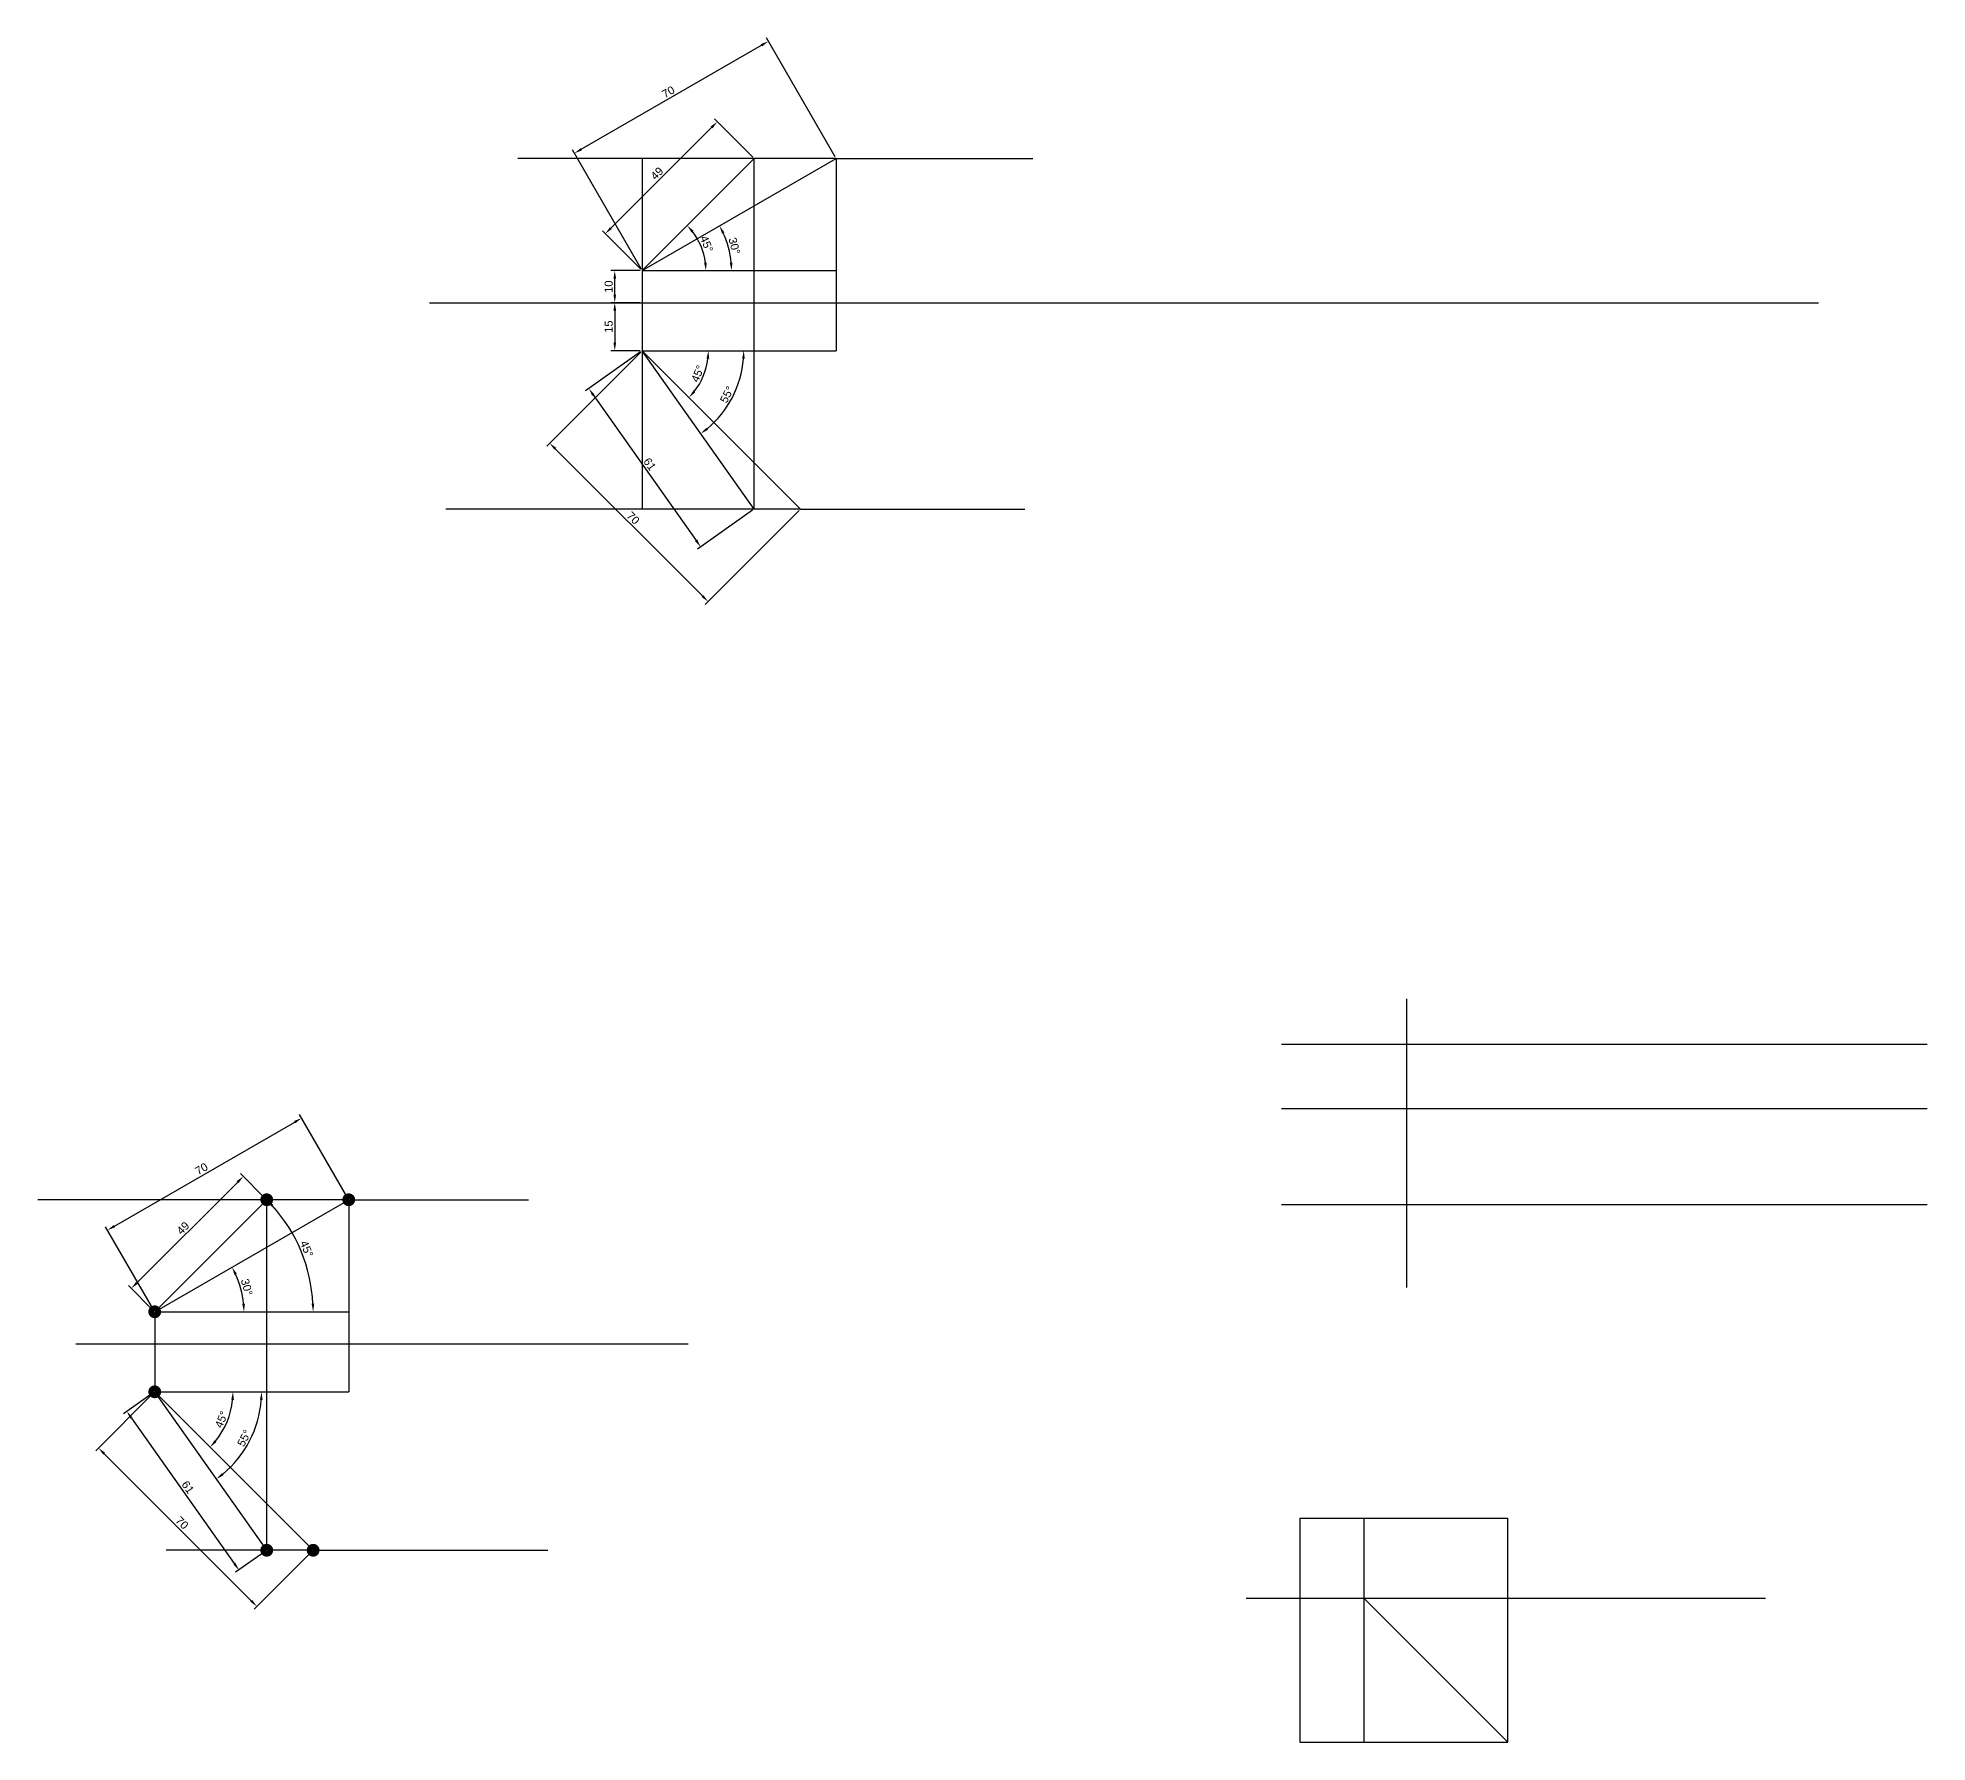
# Model space of a CAD drawing. Header units: millimetres. Extents: x 0 to 2671, y -1 to 896.
# Drawn here: x 1528 to 2118, y 364 to 896 of the extents above; entities that cross this region are included whole.
import ezdxf

# ---------------------------------------------------------------- set-up
doc = ezdxf.new("R2010")
doc.units = ezdxf.units.MM
doc.styles.get("Standard").update_dxf_attribs({"font": 'arial.ttf'})
doc.dimstyles.new('ISO-25', dxfattribs={"dimtxt": 2.5, "dimasz": 2.5, "dimexe": 1.25, "dimexo": 0.625, "dimtad": 1, "dimdec": 0, "dimtxsty": 'Standard', "dimcen": 2.5, "dimadec": 0, "dimazin": 0, "dimtfac": 1, "dimtdec": 0, "dimtmove": 0, "dimatfit": 3, "dimfxl": 1, "dimarcsym": 0})

# ---------------------------------------------------------------- blocks, each defined once
blk = doc.blocks.new('*D102')
at = {"color": 0, "lineweight": -2, "transparency": 16777216}
blk.add_arc((1564.59, 498.34), 27.88, 5.13917, 24.86083, dxfattribs=at)
at = {"color": 0, "transparency": 16777216}
for points in [[(1589.52, 509.87), (1590.26, 510.25), (1588.74, 512.28)], [(1592.78, 500.85), (1591.95, 500.82), (1592.47, 498.34)]]:
    blk.add_solid(points, dxfattribs=at)
at = {"layer": 'Defpoints', "color": 0, "transparency": 16777216}
for p in [(1625.21, 533.34), (1592.05, 503.18), (1564.59, 498.34), (1564.59, 498.34), (1625.21, 498.34)]:
    blk.add_point(p, dxfattribs=at)
at = {"color": 0, "transparency": 16777216, "insert": (1593.36, 506.05), "char_height": 2.5, "attachment_point": 5, "rotation": 285}
blk.add_mtext('30°', dxfattribs=at)
blk = doc.blocks.new('*D103')
at = {"color": 0, "lineweight": -2, "transparency": 16777216}
blk.add_arc((1564.59, 498.34), 49.5, 2.89418, 42.10582, dxfattribs=at)
at = {"color": 0, "transparency": 16777216}
for points in [[(1601.01, 531.24), (1601.62, 531.81), (1599.59, 533.34)], [(1614.44, 500.85), (1613.61, 500.83), (1614.09, 498.34)]]:
    blk.add_solid(points, dxfattribs=at)
at = {"layer": 'Defpoints', "color": 0, "transparency": 16777216}
for p in [(1599.59, 533.34), (1612.4, 511.15), (1564.59, 498.34), (1564.59, 498.34), (1625.21, 498.34)]:
    blk.add_point(p, dxfattribs=at)
at = {"color": 0, "transparency": 16777216, "insert": (1612.07, 518), "char_height": 2.5, "attachment_point": 5, "rotation": 292.5}
blk.add_mtext('45°', dxfattribs=at)
blk = doc.blocks.new('*D104')
at = {"color": 0, "lineweight": -2, "transparency": 16777216}
blk.add_arc((1564.59, 473.34), 24.46, 320.85881, 354.14119, dxfattribs=at)
at = {"color": 0, "transparency": 16777216}
for points in [[(1588.51, 470.86), (1589.34, 470.82), (1589.05, 473.34)], [(1583.87, 457.62), (1583.25, 458.18), (1581.89, 456.04)]]:
    blk.add_solid(points, dxfattribs=at)
at = {"layer": 'Defpoints', "color": 0, "transparency": 16777216}
for p in [(1564.59, 473.34), (1564.59, 473.34), (1625.21, 473.34), (1585.78, 461.11), (1614.09, 423.84)]:
    blk.add_point(p, dxfattribs=at)
at = {"color": 0, "transparency": 16777216, "insert": (1585.44, 464.7), "char_height": 2.5, "attachment_point": 5, "rotation": 67.5}
blk.add_mtext('45°', dxfattribs=at)
blk = doc.blocks.new('*D105')
at = {"color": 0, "lineweight": -2, "transparency": 16777216}
blk.add_arc((1564.59, 473.34), 33.38, 309.55683, 355.70756, dxfattribs=at)
at = {"color": 0, "transparency": 16777216}
for points in [[(1597.46, 470.85), (1598.29, 470.82), (1597.97, 473.34)], [(1586.1, 447.27), (1585.6, 447.93), (1583.86, 446.08)]]:
    blk.add_solid(points, dxfattribs=at)
at = {"layer": 'Defpoints', "color": 0, "transparency": 16777216}
for p in [(1564.59, 473.34), (1564.59, 473.34), (1625.21, 473.34), (1591.43, 453.49), (1599.59, 423.84)]:
    blk.add_point(p, dxfattribs=at)
at = {"color": 0, "transparency": 16777216, "insert": (1592.55, 458.87), "char_height": 2.5, "attachment_point": 5, "rotation": 62.63219}
blk.add_mtext('55°', dxfattribs=at)
blk = doc.blocks.new('*D106')
at = {"color": 0, "lineweight": -2, "transparency": 16777216}
for p, q in [((1559.06, 507.41), (1590.52, 538.87)), ((1599.15, 533.78), (1591.4, 541.53)), ((1564.15, 498.78), (1556.4, 506.53))]:
    blk.add_line(p, q, dxfattribs=at)
at = {"color": 0, "transparency": 16777216}
for points in [[(1590.23, 539.17), (1590.81, 538.58), (1592.29, 540.64)], [(1558.76, 507.7), (1559.35, 507.12), (1557.29, 505.64)]]:
    blk.add_solid(points, dxfattribs=at)
at = {"layer": 'Defpoints', "color": 0, "transparency": 16777216}
for p in [(1592.29, 540.64), (1599.59, 533.34), (1564.59, 498.34)]:
    blk.add_point(p, dxfattribs=at)
at = {"color": 0, "transparency": 16777216, "insert": (1573.44, 524.49), "char_height": 2.5, "attachment_point": 5, "rotation": 45}
blk.add_mtext('49', dxfattribs=at)
blk = doc.blocks.new('*D107')
at = {"color": 0, "lineweight": -2, "transparency": 16777216}
for p, q in [((1564.08, 472.98), (1554.87, 466.46)), ((1557.34, 465.14), (1589.45, 419.73)), ((1599.08, 423.48), (1589.87, 416.97))]:
    blk.add_line(p, q, dxfattribs=at)
at = {"color": 0, "transparency": 16777216}
for points in [[(1557.68, 465.39), (1557, 464.9), (1555.89, 467.19)], [(1589.79, 419.97), (1589.11, 419.49), (1590.89, 417.69)]]:
    blk.add_solid(points, dxfattribs=at)
at = {"layer": 'Defpoints', "color": 0, "transparency": 16777216}
for p in [(1564.59, 473.34), (1599.59, 423.84), (1590.89, 417.69)]:
    blk.add_point(p, dxfattribs=at)
at = {"color": 0, "transparency": 16777216, "insert": (1574.95, 443.54), "char_height": 2.5, "attachment_point": 5, "rotation": 305.26439}
blk.add_mtext('61', dxfattribs=at)
blk = doc.blocks.new('*D108')
at = {"color": 0, "lineweight": -2, "transparency": 16777216}
for p, q in [((1552.03, 525.1), (1608.32, 557.6)), ((1624.9, 533.88), (1609.86, 559.93)), ((1564.28, 498.88), (1549.24, 524.93))]:
    blk.add_line(p, q, dxfattribs=at)
at = {"color": 0, "transparency": 16777216}
for points in [[(1608.11, 557.96), (1608.53, 557.24), (1610.49, 558.85)], [(1551.82, 525.46), (1552.24, 524.74), (1549.86, 523.85)]]:
    blk.add_solid(points, dxfattribs=at)
at = {"layer": 'Defpoints', "color": 0, "transparency": 16777216}
for p in [(1610.49, 558.85), (1625.21, 533.34), (1564.59, 498.34)]:
    blk.add_point(p, dxfattribs=at)
at = {"color": 0, "transparency": 16777216, "insert": (1579.22, 542.99), "char_height": 2.5, "attachment_point": 5, "rotation": 30}
blk.add_mtext('70', dxfattribs=at)
blk = doc.blocks.new('*D109')
at = {"color": 0, "lineweight": -2, "transparency": 16777216}
for p, q in [((1564.15, 472.9), (1546.15, 454.9)), ((1548.8, 454.01), (1594.77, 408.05)), ((1613.65, 423.4), (1595.65, 405.4))]:
    blk.add_line(p, q, dxfattribs=at)
at = {"color": 0, "transparency": 16777216}
for points in [[(1549.1, 454.31), (1548.51, 453.72), (1547.04, 455.78)], [(1595.06, 408.34), (1594.47, 407.76), (1596.53, 406.28)]]:
    blk.add_solid(points, dxfattribs=at)
at = {"layer": 'Defpoints', "color": 0, "transparency": 16777216}
for p in [(1564.59, 473.34), (1614.09, 423.84), (1596.53, 406.28)]:
    blk.add_point(p, dxfattribs=at)
at = {"color": 0, "transparency": 16777216, "insert": (1573.13, 432.38), "char_height": 2.5, "attachment_point": 5, "rotation": 315}
blk.add_mtext('70', dxfattribs=at)
blk = doc.blocks.new('*D110')
at = {"color": 0, "lineweight": -2, "transparency": 16777216}
for p, q in [((1697.87, 861.53), (1754.16, 894.03)), ((1777.19, 859.15), (1755.7, 896.36)), ((1716.57, 824.15), (1695.08, 861.36))]:
    blk.add_line(p, q, dxfattribs=at)
at = {"color": 0, "transparency": 16777216}
for points in [[(1753.95, 894.39), (1754.37, 893.67), (1756.33, 895.28)], [(1697.66, 861.89), (1698.08, 861.17), (1695.71, 860.28)]]:
    blk.add_solid(points, dxfattribs=at)
at = {"layer": 'Defpoints', "color": 0, "transparency": 16777216}
for p in [(1756.33, 895.28), (1777.5, 858.61), (1716.88, 823.61)]:
    blk.add_point(p, dxfattribs=at)
at = {"color": 0, "transparency": 16777216, "insert": (1725.07, 879.43), "char_height": 2.5, "attachment_point": 5, "rotation": 30}
blk.add_mtext('70', dxfattribs=at)
blk = doc.blocks.new('*D111')
at = {"color": 0, "lineweight": -2, "transparency": 16777216}
for p, q in [((1707.12, 836.9), (1738.58, 868.37)), ((1751.44, 859.05), (1739.47, 871.02)), ((1716.44, 824.05), (1704.47, 836.02))]:
    blk.add_line(p, q, dxfattribs=at)
at = {"color": 0, "transparency": 16777216}
for points in [[(1738.29, 868.66), (1738.88, 868.07), (1740.35, 870.14)], [(1706.83, 837.2), (1707.42, 836.61), (1705.35, 835.14)]]:
    blk.add_solid(points, dxfattribs=at)
at = {"layer": 'Defpoints', "color": 0, "transparency": 16777216}
for p in [(1740.35, 870.14), (1751.88, 858.61), (1716.88, 823.61)]:
    blk.add_point(p, dxfattribs=at)
at = {"color": 0, "transparency": 16777216, "insert": (1721.51, 853.98), "char_height": 2.5, "attachment_point": 5, "rotation": 45}
blk.add_mtext('49', dxfattribs=at)
blk = doc.blocks.new('*D112')
at = {"color": 0, "lineweight": -2, "transparency": 16777216}
for p, q in [((1716.44, 798.17), (1687.1, 768.83)), ((1689.75, 767.95), (1735.71, 721.99)), ((1765.93, 748.67), (1736.6, 719.34))]:
    blk.add_line(p, q, dxfattribs=at)
at = {"color": 0, "transparency": 16777216}
for points in [[(1690.05, 768.24), (1689.46, 767.66), (1687.98, 769.72)], [(1736.01, 722.28), (1735.42, 721.69), (1737.48, 720.22)]]:
    blk.add_solid(points, dxfattribs=at)
at = {"layer": 'Defpoints', "color": 0, "transparency": 16777216}
for p in [(1716.88, 798.61), (1766.38, 749.11), (1737.48, 720.22)]:
    blk.add_point(p, dxfattribs=at)
at = {"color": 0, "transparency": 16777216, "insert": (1714.08, 746.31), "char_height": 2.5, "attachment_point": 5, "rotation": 315}
blk.add_mtext('70', dxfattribs=at)
blk = doc.blocks.new('*D113')
at = {"color": 0, "lineweight": -2, "transparency": 16777216}
for p, q in [((1716.37, 798.25), (1699.17, 786.09)), ((1701.63, 784.77), (1733.75, 739.35)), ((1751.37, 748.75), (1734.17, 736.59))]:
    blk.add_line(p, q, dxfattribs=at)
at = {"color": 0, "transparency": 16777216}
for points in [[(1701.97, 785.01), (1701.29, 784.53), (1700.19, 786.81)], [(1734.09, 739.6), (1733.4, 739.11), (1735.19, 737.31)]]:
    blk.add_solid(points, dxfattribs=at)
at = {"layer": 'Defpoints', "color": 0, "transparency": 16777216}
for p in [(1716.88, 798.61), (1751.88, 749.11), (1735.19, 737.31)]:
    blk.add_point(p, dxfattribs=at)
at = {"color": 0, "transparency": 16777216, "insert": (1719.24, 763.16), "char_height": 2.5, "attachment_point": 5, "rotation": 305.26439}
blk.add_mtext('61', dxfattribs=at)
blk = doc.blocks.new('*D114')
at = {"color": 0, "lineweight": -2, "transparency": 16777216}
for p, q in [((1716.25, 823.61), (1707.08, 823.61)), ((1708.33, 816.11), (1708.33, 821.11)), ((1716.25, 813.61), (1707.08, 813.61))]:
    blk.add_line(p, q, dxfattribs=at)
at = {"color": 0, "transparency": 16777216}
for points in [[(1707.91, 821.11), (1708.75, 821.11), (1708.33, 823.61)], [(1707.91, 816.11), (1708.75, 816.11), (1708.33, 813.61)]]:
    blk.add_solid(points, dxfattribs=at)
at = {"layer": 'Defpoints', "color": 0, "transparency": 16777216}
for p in [(1708.33, 823.61), (1716.88, 823.61), (1716.88, 813.61)]:
    blk.add_point(p, dxfattribs=at)
at = {"color": 0, "transparency": 16777216, "insert": (1706.43, 818.61), "char_height": 2.5, "attachment_point": 5, "rotation": 90}
blk.add_mtext('10', dxfattribs=at)
blk = doc.blocks.new('*D115')
at = {"color": 0, "lineweight": -2, "transparency": 16777216}
for p, q in [((1716.25, 813.61), (1707.08, 813.61)), ((1708.33, 811.11), (1708.33, 801.11)), ((1716.25, 798.61), (1707.08, 798.61))]:
    blk.add_line(p, q, dxfattribs=at)
at = {"color": 0, "transparency": 16777216}
for points in [[(1707.91, 811.11), (1708.75, 811.11), (1708.33, 813.61)], [(1707.91, 801.11), (1708.75, 801.11), (1708.33, 798.61)]]:
    blk.add_solid(points, dxfattribs=at)
at = {"layer": 'Defpoints', "color": 0, "transparency": 16777216}
for p in [(1716.88, 813.61), (1708.33, 798.61), (1716.88, 798.61)]:
    blk.add_point(p, dxfattribs=at)
at = {"color": 0, "transparency": 16777216, "insert": (1706.43, 806.11), "char_height": 2.5, "attachment_point": 5, "rotation": 90}
blk.add_mtext('15', dxfattribs=at)
blk = doc.blocks.new('*D116')
at = {"color": 0, "lineweight": -2, "transparency": 16777216}
blk.add_arc((1716.88, 823.61), 27.93, 5.1309, 24.8691, dxfattribs=at)
at = {"color": 0, "transparency": 16777216}
for points in [[(1741.84, 835.16), (1742.58, 835.55), (1741.06, 837.58)], [(1745.11, 826.13), (1744.28, 826.09), (1744.8, 823.61)]]:
    blk.add_solid(points, dxfattribs=at)
at = {"layer": 'Defpoints', "color": 0, "transparency": 16777216}
for p in [(1777.5, 858.61), (1744.38, 828.46), (1716.88, 823.61), (1716.88, 823.61), (1777.5, 823.61)]:
    blk.add_point(p, dxfattribs=at)
at = {"color": 0, "transparency": 16777216, "insert": (1745.69, 831.33), "char_height": 2.5, "attachment_point": 5, "rotation": 285}
blk.add_mtext('30°', dxfattribs=at)
blk = doc.blocks.new('*D117')
at = {"color": 0, "lineweight": -2, "transparency": 16777216}
blk.add_arc((1716.88, 823.61), 19.92, 7.19494, 37.80506, dxfattribs=at)
at = {"color": 0, "transparency": 16777216}
for points in [[(1732.31, 835.55), (1732.93, 836.1), (1730.96, 837.7)], [(1737.06, 826.13), (1736.23, 826.08), (1736.8, 823.61)]]:
    blk.add_solid(points, dxfattribs=at)
at = {"layer": 'Defpoints', "color": 0, "transparency": 16777216}
for p in [(1751.88, 858.61), (1736.12, 828.77), (1716.88, 823.61), (1716.88, 823.61), (1777.5, 823.61)]:
    blk.add_point(p, dxfattribs=at)
at = {"color": 0, "transparency": 16777216, "insert": (1737.03, 831.96), "char_height": 2.5, "attachment_point": 5, "rotation": 292.5}
blk.add_mtext('45°', dxfattribs=at)
blk = doc.blocks.new('*D118')
at = {"color": 0, "lineweight": -2, "transparency": 16777216}
blk.add_arc((1716.88, 798.61), 20.69, 321.92634, 353.07366, dxfattribs=at)
at = {"color": 0, "transparency": 16777216}
for points in [[(1737, 796.14), (1737.84, 796.09), (1737.57, 798.61)], [(1733.48, 785.58), (1732.86, 786.13), (1731.51, 783.98)]]:
    blk.add_solid(points, dxfattribs=at)
at = {"layer": 'Defpoints', "color": 0, "transparency": 16777216}
for p in [(1716.88, 798.61), (1716.88, 798.61), (1777.5, 798.61), (1734.8, 788.27), (1766.38, 749.11)]:
    blk.add_point(p, dxfattribs=at)
at = {"color": 0, "transparency": 16777216, "insert": (1734.24, 791.42), "char_height": 2.5, "attachment_point": 5, "rotation": 67.5}
blk.add_mtext('45°', dxfattribs=at)
blk = doc.blocks.new('*D119')
at = {"color": 0, "lineweight": -2, "transparency": 16777216}
blk.add_arc((1716.88, 798.61), 31.74, 309.77787, 355.48652, dxfattribs=at)
at = {"color": 0, "transparency": 16777216}
for points in [[(1748.11, 796.13), (1748.94, 796.1), (1748.62, 798.61)], [(1737.44, 773.89), (1736.93, 774.55), (1735.21, 772.69)]]:
    blk.add_solid(points, dxfattribs=at)
at = {"layer": 'Defpoints', "color": 0, "transparency": 16777216}
for p in [(1716.88, 798.61), (1716.88, 798.61), (1777.5, 798.61), (1742.4, 779.73), (1751.88, 749.11)]:
    blk.add_point(p, dxfattribs=at)
at = {"color": 0, "transparency": 16777216, "insert": (1743.38, 784.89), "char_height": 2.5, "attachment_point": 5, "rotation": 62.63219}
blk.add_mtext('55°', dxfattribs=at)

msp = doc.modelspace()

# ---------------------------------------------------------------- linework, layer by layer
for p, q in [((1777.5, 858.61), (1678.07, 858.61)), ((1716.88, 858.61), (1716.88, 749.11)), ((1716.88, 823.61), (1777.5, 858.61)), ((1751.88, 749.11), (1751.88, 858.61)), ((1777.5, 858.61), (1777.5, 798.61)), ((1777.5, 858.61), (1838.95, 858.61)), ((1716.88, 823.61), (1777.5, 823.61)), ((1650.46, 813.61), (2084.44, 813.61)), ((1716.88, 798.61), (1777.5, 798.61)), ((1716.88, 798.61), (1766.38, 749.11)), ((1766.38, 749.11), (1655.59, 749.11)), ((1766.38, 749.11), (1836.39, 749.11)), ((1955.71, 596.07), (1955.71, 505.9)), ((1916.68, 581.9), (2118.37, 581.9)), ((1916.68, 561.9), (2118.37, 561.9)), ((1625.21, 533.34), (1528.06, 533.34)), ((1564.59, 498.34), (1625.21, 533.34)), ((1599.59, 533.34), (1564.59, 498.34)), ((1599.59, 423.84), (1599.59, 533.34)), ((1625.21, 533.34), (1625.21, 473.34)), ((1625.21, 533.34), (1681.37, 533.34)), ((1916.68, 531.9), (2118.37, 531.9)), ((1564.59, 498.34), (1625.21, 498.34)), ((1564.59, 498.34), (1564.59, 473.34)), ((1540, 488.34), (1731.22, 488.34)), ((1564.59, 473.34), (1625.21, 473.34)), ((1564.59, 473.34), (1564.59, 473.34)), ((1564.59, 473.34), (1614.09, 423.84)), ((1599.59, 423.84), (1564.59, 473.34)), ((1922.38, 433.87), (1987.38, 433.87)), ((1922.38, 433.87), (1922.38, 363.87)), ((1942.38, 433.87), (1942.38, 363.87)), ((1987.38, 363.87), (1987.38, 433.87)), ((1614.09, 423.84), (1568.13, 423.84)), ((1614.09, 423.84), (1687.37, 423.84)), ((1905.59, 408.87), (2067.87, 408.87)), ((1942.38, 408.87), (1987.38, 363.87)), ((1922.38, 363.87), (1987.38, 363.87))]:
    msp.add_line(p, q)
at = {"lineweight": 30}
for p, q in [((1751.88, 858.61), (1716.88, 823.61)), ((1751.88, 749.11), (1716.88, 798.61))]:
    msp.add_line(p, q, dxfattribs=at)
at = {"const_width": 1.75}
for points in [[(1598.47, 533.34, 1), (1600.72, 533.34, 1)], [(1624.09, 533.34, 1), (1626.34, 533.34, 1)], [(1563.47, 498.34, 1), (1565.72, 498.34, 1)], [(1563.47, 473.34, 1), (1565.72, 473.34, 1)], [(1598.47, 423.84, 1), (1600.72, 423.84, 1)], [(1612.97, 423.84, 1), (1615.22, 423.84, 1)]]:
    msp.add_lwpolyline(points, format="xyb", close=True, dxfattribs=at)

# ---------------------------------------------------------------- dimensions: what is measured, and where the dimension line sits
for p1, p2, distance, picture, middle in [((1716.88, 823.61), (1777.5, 858.61), 42.34, '*D110', (1725.07, 879.43)), ((1716.88, 823.61), (1751.88, 858.61), 16.3, '*D111', (1721.51, 853.98)), ((1716.88, 813.61), (1716.88, 823.61), 8.55, '*D114', (1706.43, 818.61)), ((1716.88, 813.61), (1716.88, 798.61), -8.55, '*D115', (1706.43, 806.11)), ((1716.88, 798.61), (1766.38, 749.11), -40.86, '*D112', (1714.08, 746.31)), ((1716.88, 798.61), (1751.88, 749.11), -20.44, '*D113', (1719.24, 763.16)), ((1564.59, 498.34), (1625.21, 533.34), 29.46, '*D108', (1579.22, 542.99)), ((1564.59, 498.34), (1599.59, 533.34), 10.33, '*D106', (1573.44, 524.49)), ((1564.59, 473.34), (1614.09, 423.84), -24.83, '*D109', (1573.13, 432.38)), ((1564.59, 473.34), (1599.59, 423.84), -10.65, '*D107', (1574.95, 443.54))]:
    dim = msp.add_aligned_dim(p1=p1, p2=p2, distance=distance, dimstyle='ISO-25')
    dim.commit()
    dim.dimension.update_dxf_attribs({"geometry": picture, "text_midpoint": middle})
for base, line1, line2, picture, middle in [((1744.38, 828.46), ((1716.88, 823.61), (1777.5, 823.61)), ((1716.88, 823.61), (1777.5, 858.61)), '*D116', (1745.69, 831.33)), ((1736.12, 828.77), ((1716.88, 823.61), (1777.5, 823.61)), ((1751.88, 858.61), (1716.88, 823.61)), '*D117', (1737.03, 831.96)), ((1734.8, 788.27), ((1716.88, 798.61), (1777.5, 798.61)), ((1716.88, 798.61), (1766.38, 749.11)), '*D118', (1734.24, 791.42)), ((1742.4, 779.73), ((1751.88, 749.11), (1716.88, 798.61)), ((1716.88, 798.61), (1777.5, 798.61)), '*D119', (1743.38, 784.89)), ((1592.05, 503.18), ((1564.59, 498.34), (1625.21, 498.34)), ((1564.59, 498.34), (1625.21, 533.34)), '*D102', (1593.36, 506.05)), ((1612.4, 511.15), ((1564.59, 498.34), (1625.21, 498.34)), ((1599.59, 533.34), (1564.59, 498.34)), '*D103', (1612.07, 518)), ((1585.78, 461.11), ((1564.59, 473.34), (1614.09, 423.84)), ((1564.59, 473.34), (1625.21, 473.34)), '*D104', (1585.44, 464.7)), ((1591.43, 453.49), ((1599.59, 423.84), (1564.59, 473.34)), ((1564.59, 473.34), (1625.21, 473.34)), '*D105', (1592.55, 458.87))]:
    dim = msp.add_angular_dim_2l(base=base, line1=line1, line2=line2, dimstyle='ISO-25')
    dim.commit()
    dim.dimension.update_dxf_attribs({"geometry": picture, "text_midpoint": middle})

doc.saveas('drawing.dxf')
